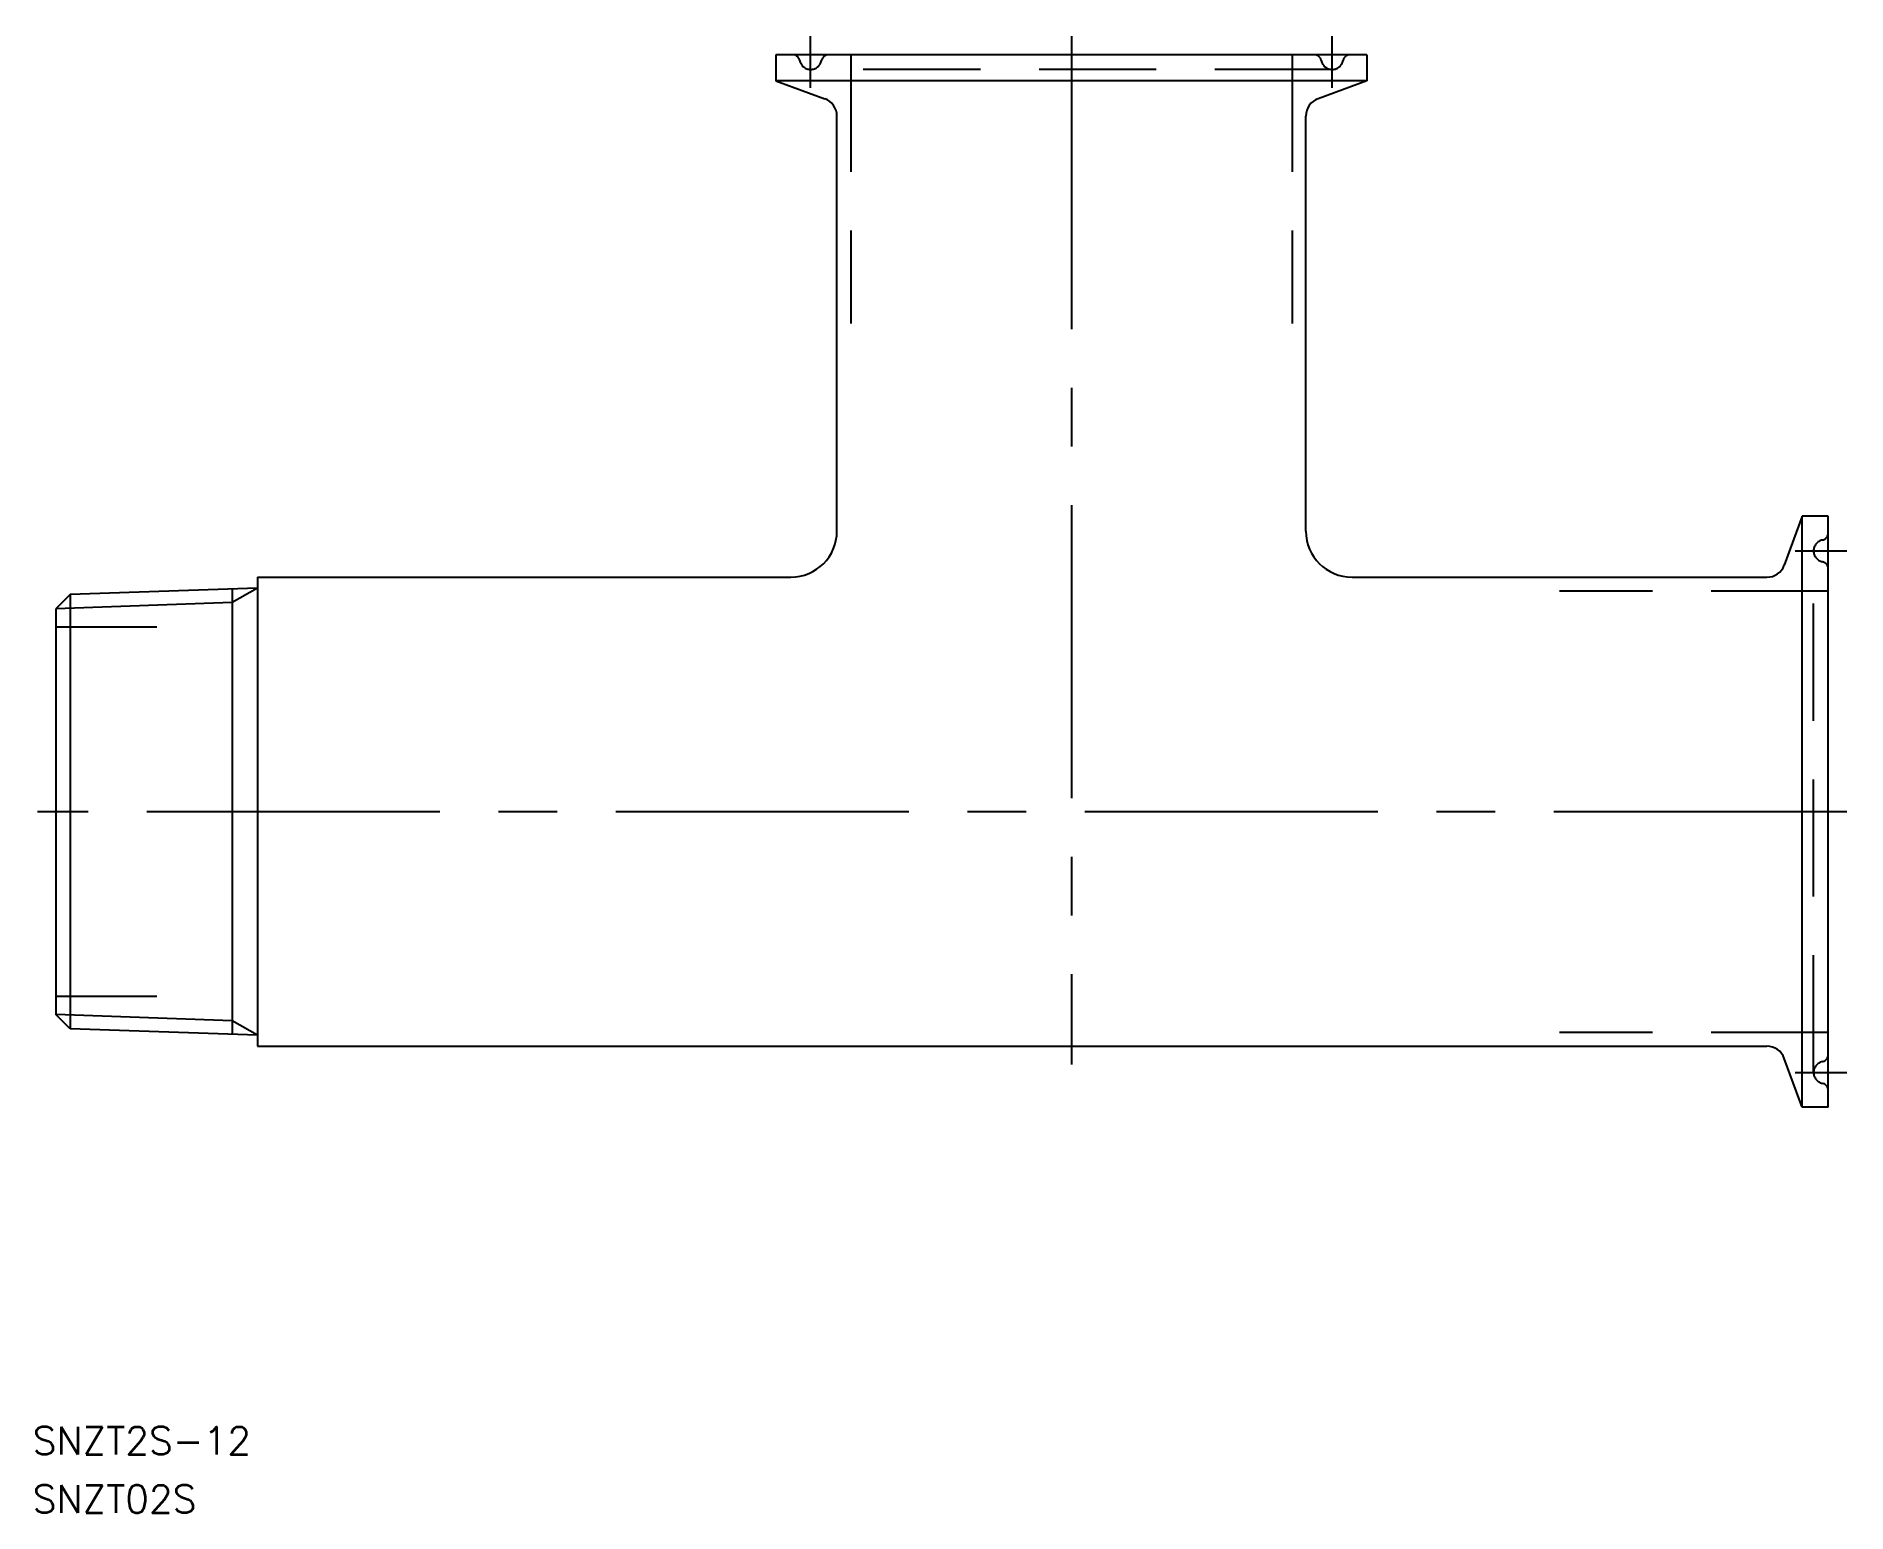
# Model space of a CAD drawing. Extents: x -194 to 2, y -76 to 84.
import ezdxf

# ---------------------------------------------------------------- set-up
doc = ezdxf.new("R2010")
doc.units = 0
doc.linetypes.add('CENTER', pattern=[50.8, 31.75, -6.35, 6.35, -6.35])
doc.linetypes.add('DASHED', pattern=[19.05, 12.7, -6.35])
doc.layers.get('0').update_dxf_attribs({"linetype": 'CONTINUOUS'})
doc.layers.add('CENTER', color=1, linetype='CENTER')
doc.styles.get("Standard").update_dxf_attribs({"font": 'txt.shx', "height": 3, "bigfont": 'bigfont.shx'})

msp = doc.modelspace()

# ---------------------------------------------------------------- linework, layer by layer
at = {"color": 7, "linetype": 'CONTINUOUS'}
for p, q in [((-50, 82), (-114, 82)), ((-114, 82), (-114, 79.15)), ((-50, 82), (-50, 79.15)), ((-50, 79.15), (-114, 79.15)), ((-114, 79.15), (-108.72, 77.23)), ((-50, 79.15), (-55.28, 77.23)), ((-107.4, 30.4), (-107.4, 75.35)), ((-56.6, 30.4), (-56.6, 75.35)), ((-2.85, 32), (-4.77, 26.72)), ((-2.85, -32), (-2.85, 32)), ((0, 32), (-2.85, 32)), ((0, -32), (0, 32)), ((-170.17, 24.22), (-190.47, 23.51)), ((-172.9, 24.12), (-172.9, -24.12)), ((-170.17, 25.4), (-112.4, 25.4)), ((-170.17, 25.4), (-170.17, -25.4)), ((-51.6, 25.4), (-6.65, 25.4)), ((-190.47, 23.51), (-192, 21.98)), ((-192, 21.98), (-192, -21.98)), ((-190.47, 23.51), (-190.47, -23.51)), ((-190.47, -23.51), (-192, -21.98)), ((-170.17, -24.22), (-190.47, -23.51)), ((-170.17, -25.4), (-6.65, -25.4)), ((-2.85, -32), (-4.77, -26.72)), ((0, -32), (-2.85, -32))]:
    msp.add_line(p, q, dxfattribs=at)
at = {"color": 3, "linetype": 'DASHED'}
for p, q in [((-105.9, 82), (-105.9, 52.87)), ((-58.1, 82), (-58.1, 52.87)), ((-53.75, 80.4), (-110.25, 80.4)), ((-1.6, -28.25), (-1.6, 28.25)), ((0, 23.9), (-29.13, 23.9)), ((-181.09, 20), (-192, 20)), ((-181.09, -20), (-192, -20)), ((0, -23.9), (-29.13, -23.9))]:
    msp.add_line(p, q, dxfattribs=at)
at = {"color": 3, "linetype": 'CONTINUOUS'}
for p, q in [((-170.17, 24.22), (-172.9, 22.65)), ((-172.9, 22.65), (-192, 21.98)), ((-172.9, -22.65), (-192, -21.98)), ((-170.17, -24.22), (-172.9, -22.65))]:
    msp.add_line(p, q, dxfattribs=at)
at = {"color": 3, "linetype": 'DASHED'}
for centre, radius, start, end in [((-112.21, 81.2), 0.8, 11.537, 90), ((-110.25, 81.6), 1.2, 191.537, 348.463), ((-108.29, 81.2), 0.8, 90, 168.463), ((-55.71, 81.2), 0.8, 11.537, 90), ((-53.75, 81.6), 1.2, 191.537, 348.463), ((-51.79, 81.2), 0.8, 90, 168.463), ((-0.4, 28.25), 1.2, 101.537, 258.463), ((-0.8, 30.21), 0.8, 281.537, 360), ((-0.8, 26.29), 0.8, 0, 78.463), ((-0.4, -28.25), 1.2, 101.537, 258.463), ((-0.8, -26.29), 0.8, 281.537, 360), ((-0.8, -30.21), 0.8, 0, 78.463)]:
    msp.add_arc(centre, radius, start, end, dxfattribs=at)
at = {"color": 7, "linetype": 'CONTINUOUS'}
for centre, radius, start, end in [((-109.4, 75.35), 2, 0, 70), ((-54.6, 75.35), 2, 110, 180), ((-112.4, 30.4), 5, 270, 0), ((-51.6, 30.4), 5, 180, 270), ((-6.65, 27.4), 2, 270, 340), ((-6.65, -27.4), 2, 20, 90)]:
    msp.add_arc(centre, radius, start, end, dxfattribs=at)
at = {"layer": 'CENTER', "color": 1, "linetype": 'CENTER'}
for p, q in [((-110.25, 78.4), (-110.25, 84)), ((-82, 84), (-82, -27.4)), ((-53.75, 78.4), (-53.75, 84)), ((-3.6, 28.25), (2, 28.25)), ((2, 0), (-194, 0)), ((-3.6, -28.25), (2, -28.25))]:
    msp.add_line(p, q, dxfattribs=at)

# ---------------------------------------------------------------- texts
at = {"color": 7, "linetype": 'CONTINUOUS'}
for s, p in [('SNZT2S-12', (-194.53, -69.63)), ('SNZT02S', (-194.53, -75.94))]:
    msp.add_text(s, height=3, dxfattribs=at).set_placement(p)

doc.saveas('drawing.dxf')
